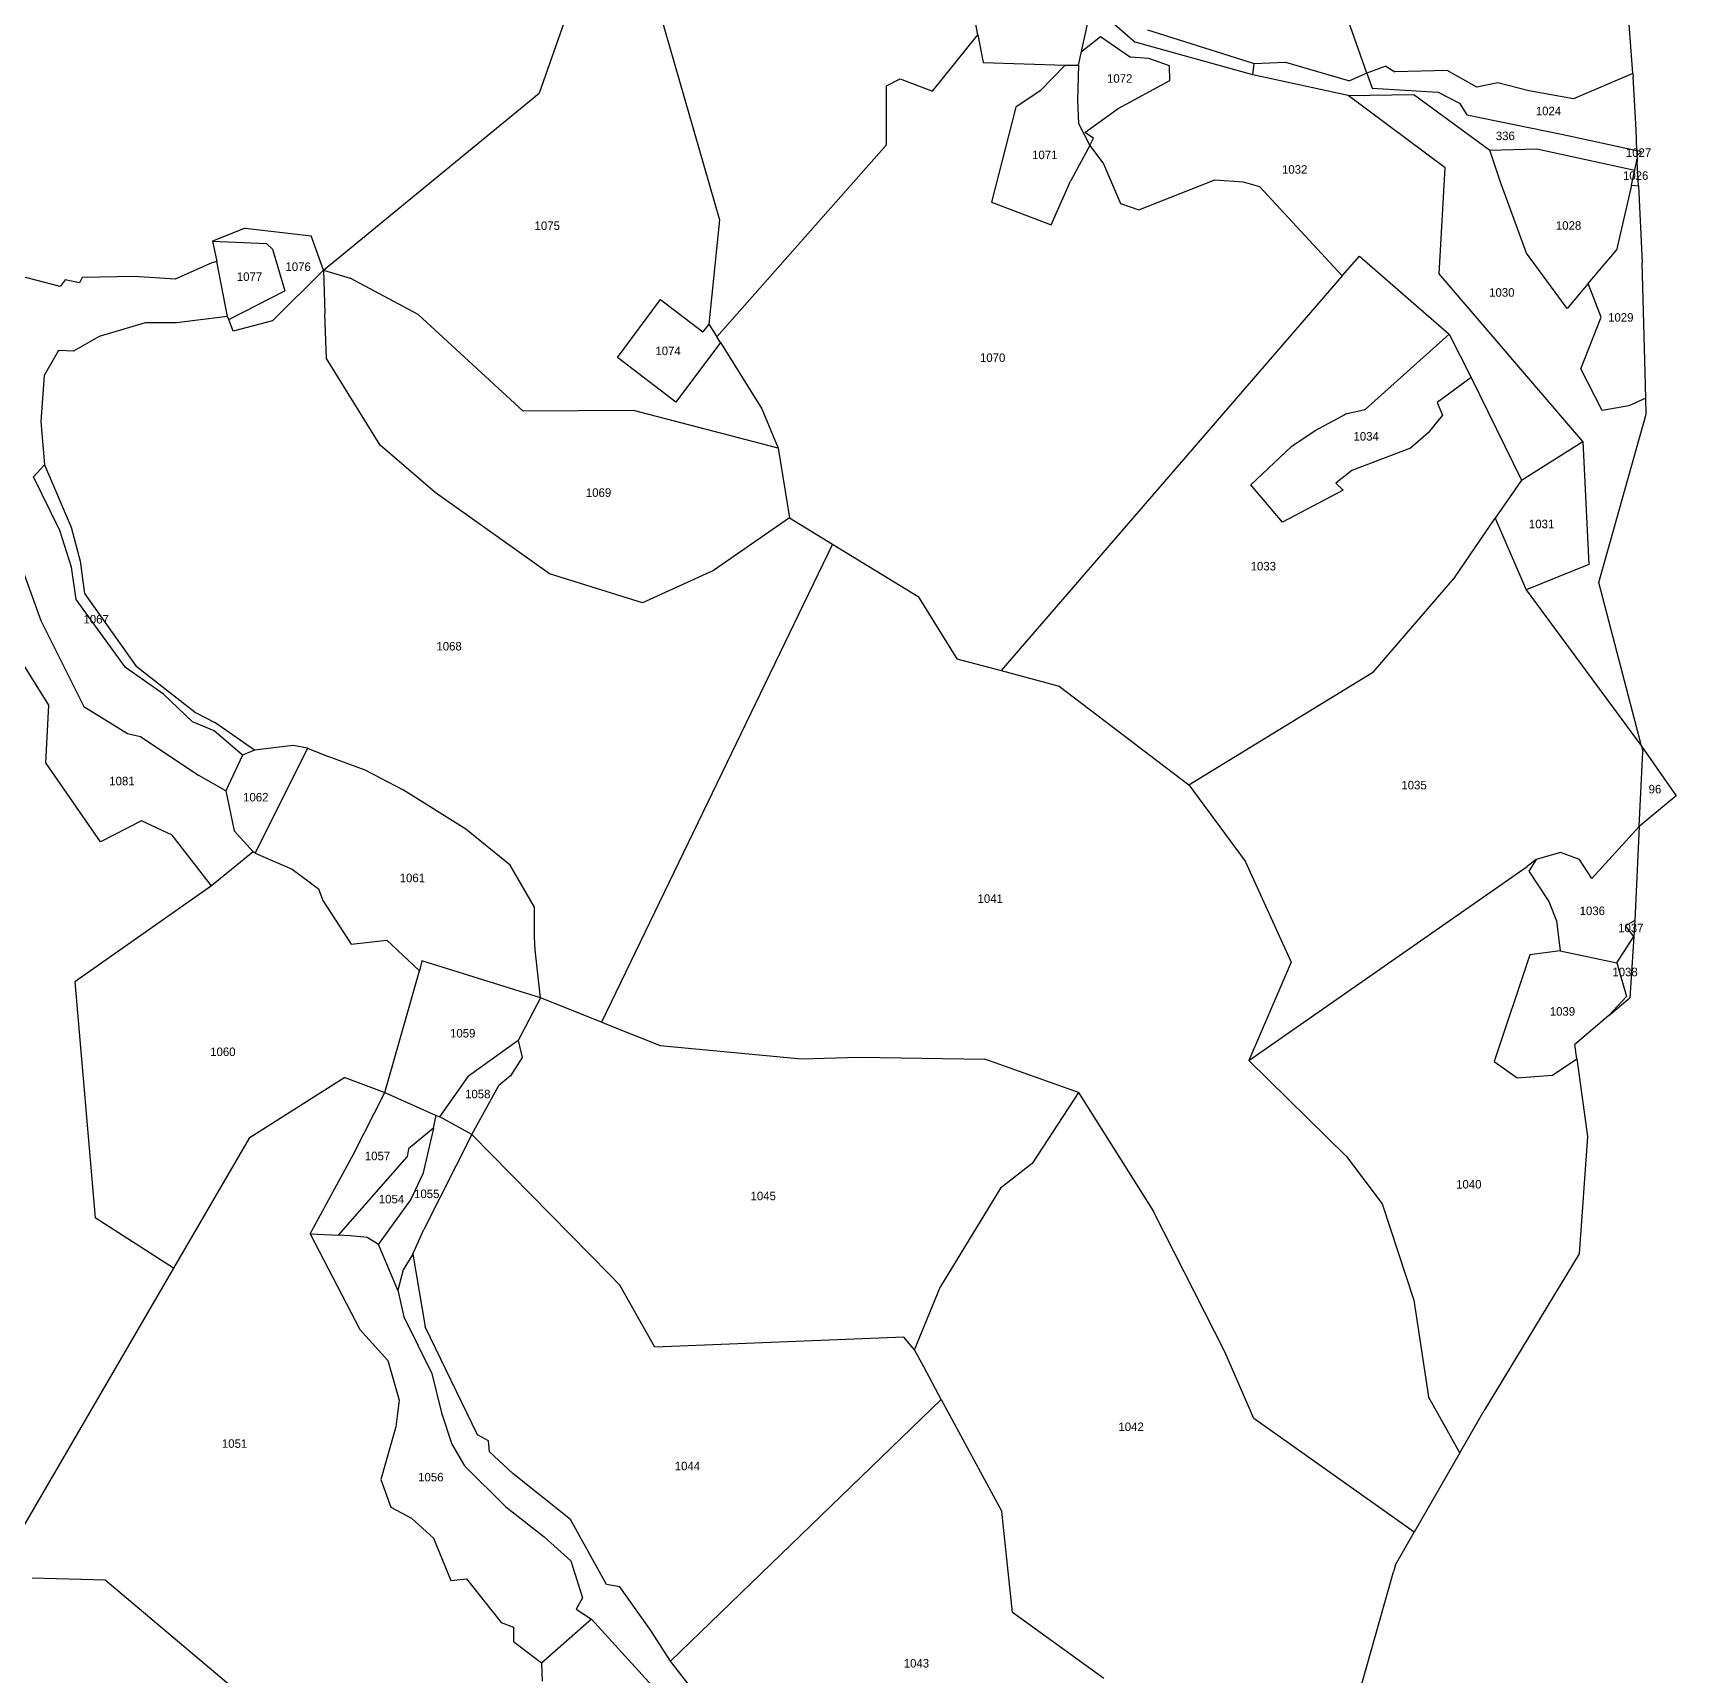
# Model space of a CAD drawing. Header units: metres. Extents: x 215851 to 218449, y 2702083 to 2704249.
# Drawn here: x 217388.8 to 217870.5, y 2702552.9 to 2703034.5 of the extents above; entities that cross this region are included whole.
import ezdxf
from ezdxf.enums import TextEntityAlignment as Align

# ---------------------------------------------------------------- set-up
doc = ezdxf.new("R2010")
doc.units = ezdxf.units.M

msp = doc.modelspace()

# ---------------------------------------------------------------- linework, layer by layer
at = {"layer": 'LIN'}
for p, q in [((217779.82, 2703022.65), (217758.17, 2703084.56)), ((217550.29, 2703054.25), (217537.24, 2703016.81)), ((217665.8, 2703033.92), (217662.91, 2703048.94)), ((217857.78, 2703022.53), (217855.63, 2703051.44)), ((217572.48, 2703040.63), (217590.06, 2702979.69)), ((217696.17, 2703029.02), (217699.21, 2703042.79)), ((217699.21, 2703042.79), (217711.9, 2703031.8)), ((217715.53, 2703035.36), (217746.8, 2703025.48)), ((217652.48, 2703017.41), (217665.8, 2703033.92)), ((217665.8, 2703033.92), (217667.37, 2703025.77)), ((217696.17, 2703029.02), (217701.75, 2703033.42)), ((217701.75, 2703033.42), (217710.53, 2703027.37)), ((217746.38, 2703022.13), (217711.9, 2703031.8)), ((217667.37, 2703025.77), (217691.42, 2703025.05)), ((217691.42, 2703025.05), (217684.07, 2703017.45)), ((217691.42, 2703025.05), (217695.34, 2703024.97)), ((217695.34, 2703024.97), (217695.04, 2703014.63)), ((217695.34, 2703024.97), (217696.17, 2703029.02)), ((217715.89, 2703026.95), (217710.53, 2703027.37)), ((217722, 2703024.81), (217715.89, 2703026.95)), ((217722.05, 2703020.49), (217722, 2703024.81)), ((217746.38, 2703022.13), (217746.8, 2703025.48)), ((217746.8, 2703025.48), (217756.01, 2703025.89)), ((217756.01, 2703025.89), (217774.77, 2703020.38)), ((217785.43, 2703024.72), (217779.82, 2703022.65)), ((217785.43, 2703024.72), (217788.06, 2703023.05)), ((217638.99, 2703018.96), (217643.01, 2703021.05)), ((217643.01, 2703021.05), (217652.48, 2703017.41)), ((217706.9, 2703012.34), (217722.05, 2703020.49)), ((217774.3, 2703016.16), (217746.38, 2703022.13)), ((217779.82, 2703022.65), (217774.77, 2703020.38)), ((217779.82, 2703022.65), (217781.36, 2703018.26)), ((217803.35, 2703023.45), (217788.06, 2703023.05)), ((217812.09, 2703018.59), (217803.35, 2703023.45)), ((217818.19, 2703019.87), (217812.09, 2703018.59)), ((217827.27, 2703017.44), (217818.19, 2703019.87)), ((217857.78, 2703022.53), (217840.45, 2703015.12)), ((217857.78, 2703022.53), (217857.85, 2703021.6)), ((217858.79, 2703006.03), (217857.85, 2703021.6)), ((217473.96, 2702964.9), (217537.24, 2703016.81)), ((217639.06, 2703001.61), (217638.99, 2703018.96)), ((217684.07, 2703017.45), (217676.95, 2703012.69)), ((217774.3, 2703016.16), (217793.61, 2703016.38)), ((217802.82, 2702994.93), (217774.3, 2703016.16)), ((217781.36, 2703018.26), (217800.7, 2703017.09)), ((217793.61, 2703016.38), (217815.88, 2703000.1)), ((217800.7, 2703017.09), (217806.95, 2703013.89)), ((217840.45, 2703015.12), (217827.27, 2703017.44)), ((217676.95, 2703012.69), (217669.78, 2702984.84)), ((217695.04, 2703014.63), (217695.28, 2703007.86)), ((217697.14, 2703005.3), (217706.9, 2703012.34)), ((217806.95, 2703013.89), (217809.17, 2703010.44)), ((217809.17, 2703010.44), (217836.93, 2703004.8)), ((217695.28, 2703007.86), (217698.57, 2703001.46)), ((217699.73, 2703003.57), (217697.14, 2703005.3)), ((217858.93, 2703000.01), (217858.79, 2703006.03)), ((217589.27, 2702945.36), (217639.06, 2703001.61)), ((217698.57, 2703001.46), (217692.93, 2702990.99)), ((217698.57, 2703001.46), (217699.73, 2703003.57)), ((217698.57, 2703001.46), (217702.6, 2702996.09)), ((217815.88, 2703000.1), (217829.7, 2703000.5)), ((217829.7, 2703000.5), (217858.36, 2702994.18)), ((217836.93, 2703004.8), (217858.93, 2703000.01)), ((217702.6, 2702996.09), (217707.56, 2702984.44)), ((217819.05, 2702990.72), (217815.88, 2703000.1)), ((217858.36, 2702994.18), (217859.06, 2702997.58)), ((217858.93, 2703000.01), (217860.34, 2702999.7)), ((217858.93, 2703000.01), (217859.01, 2702998.46)), ((217860.34, 2702999.7), (217859.01, 2702998.46)), ((217859.01, 2702998.46), (217859.06, 2702997.58)), ((217859.06, 2702997.58), (217859.11, 2702996.58)), ((217859.45, 2702989.66), (217859.11, 2702996.58)), ((217687.3, 2702978.24), (217692.93, 2702990.99)), ((217712.94, 2702982.56), (217735.28, 2702991.39)), ((217735.28, 2702991.39), (217743.55, 2702990.78)), ((217743.55, 2702990.78), (217748.39, 2702989.39)), ((217800.99, 2702963.78), (217802.82, 2702994.93)), ((217857.45, 2702989.78), (217858.36, 2702994.18)), ((217748.39, 2702989.39), (217772.59, 2702963.21)), ((217826.59, 2702969.87), (217819.05, 2702990.72)), ((217857.45, 2702989.78), (217853.03, 2702970.78)), ((217857.45, 2702989.78), (217859.45, 2702989.66)), ((217859.45, 2702989.66), (217860.58, 2702967.19)), ((217669.78, 2702984.84), (217687.3, 2702978.24)), ((217707.56, 2702984.44), (217712.94, 2702982.56)), ((217451.01, 2702977.2), (217441.39, 2702973.4)), ((217451.01, 2702977.2), (217470.4, 2702974.97)), ((217590.06, 2702979.69), (217586.95, 2702949.06)), ((217441.39, 2702973.4), (217457.26, 2702972.67)), ((217441.39, 2702973.4), (217442.68, 2702967.4)), ((217457.26, 2702972.67), (217459.01, 2702971.09)), ((217473.96, 2702964.9), (217470.4, 2702974.97)), ((217441.28, 2702967.09), (217430.5, 2702962.25)), ((217442.68, 2702967.4), (217441.28, 2702967.09)), ((217445.85, 2702951.29), (217442.68, 2702967.4)), ((217459.01, 2702971.09), (217462.67, 2702958.88)), ((217772.59, 2702963.21), (217777.63, 2702968.98)), ((217777.63, 2702968.98), (217803.94, 2702946.16)), ((217838.53, 2702953.67), (217826.59, 2702969.87)), ((217844.74, 2702960.99), (217853.03, 2702970.78)), ((217861.43, 2702934.81), (217860.58, 2702967.19)), ((217396.8, 2702960.08), (217376.6, 2702965.32)), ((217398.22, 2702962.07), (217396.8, 2702960.08)), ((217402.44, 2702961.18), (217398.22, 2702962.07)), ((217403.19, 2702962.79), (217402.44, 2702961.18)), ((217418.46, 2702963.08), (217403.19, 2702962.79)), ((217430.5, 2702962.25), (217418.46, 2702963.08)), ((217473.96, 2702964.9), (217459.03, 2702950)), ((217473.96, 2702964.9), (217474.33, 2702952.11)), ((217473.96, 2702964.9), (217481.75, 2702962.57)), ((217501.73, 2702951.92), (217481.75, 2702962.57)), ((217772.59, 2702963.21), (217672.61, 2702847.49)), ((217843.1, 2702914.62), (217800.99, 2702963.78)), ((217446.23, 2702950.41), (217462.67, 2702958.88)), ((217844.74, 2702960.99), (217838.53, 2702953.67)), ((217848.54, 2702951.14), (217844.74, 2702960.99)), ((217560.11, 2702939.27), (217572.79, 2702956.26)), ((217572.79, 2702956.26), (217585.15, 2702946.86)), ((217421.68, 2702949.5), (217408.16, 2702945.42)), ((217430.86, 2702949.5), (217421.68, 2702949.5)), ((217445.85, 2702951.29), (217430.86, 2702949.5)), ((217446.23, 2702950.41), (217445.85, 2702951.29)), ((217447.47, 2702947.01), (217446.23, 2702950.41)), ((217459.03, 2702950), (217447.47, 2702947.01)), ((217474.83, 2702938.98), (217474.33, 2702952.11)), ((217532.47, 2702923.56), (217501.73, 2702951.92)), ((217586.95, 2702949.06), (217585.15, 2702946.86)), ((217586.95, 2702949.06), (217589.27, 2702945.36)), ((217842.52, 2702935.97), (217848.54, 2702951.14)), ((217408.16, 2702945.42), (217400.67, 2702941.17)), ((217590.34, 2702943.65), (217577.3, 2702926.19)), ((217590.34, 2702943.65), (217589.27, 2702945.36)), ((217590.34, 2702943.65), (217602.48, 2702924.23)), ((217803.94, 2702946.16), (217779.29, 2702924.02)), ((217803.94, 2702946.16), (217810.38, 2702933.41)), ((217396.3, 2702941.32), (217392.1, 2702934.04)), ((217400.67, 2702941.17), (217396.3, 2702941.32)), ((217490.63, 2702913.62), (217474.83, 2702938.98)), ((217577.3, 2702926.19), (217560.11, 2702939.27)), ((217392.1, 2702934.04), (217391.06, 2702920.49)), ((217810.38, 2702933.41), (217800.45, 2702926.07)), ((217810.38, 2702933.41), (217825.16, 2702903.37)), ((217848.82, 2702923.74), (217842.52, 2702935.97)), ((217861.62, 2702927.38), (217861.43, 2702934.81)), ((217564.85, 2702923.75), (217532.47, 2702923.56)), ((217607.27, 2702912.73), (217564.85, 2702923.75)), ((217602.48, 2702924.23), (217607.27, 2702912.73)), ((217773.94, 2702922.88), (217779.29, 2702924.02)), ((217800.45, 2702926.07), (217802.02, 2702922.43)), ((217856.63, 2702925.12), (217848.82, 2702923.74)), ((217861.62, 2702927.38), (217856.63, 2702925.12)), ((217861.74, 2702922.65), (217861.62, 2702927.38)), ((217391.06, 2702920.49), (217392.16, 2702907.85)), ((217764.69, 2702917.91), (217773.94, 2702922.88)), ((217802.02, 2702922.43), (217797.83, 2702917.17)), ((217847.86, 2702873.29), (217861.74, 2702922.65)), ((217757.81, 2702913.29), (217764.69, 2702917.91)), ((217797.83, 2702917.17), (217792.65, 2702912.68)), ((217825.16, 2702903.37), (217843.1, 2702914.62)), ((217843.1, 2702914.62), (217844.86, 2702878.58)), ((217506.68, 2702899.66), (217490.63, 2702913.62)), ((217607.27, 2702912.73), (217610.56, 2702892.32)), ((217745.81, 2702901.98), (217757.81, 2702913.29)), ((217792.65, 2702912.68), (217775.44, 2702906.13)), ((217392.16, 2702907.85), (217388.96, 2702904.31)), ((217396.68, 2702888.59), (217388.96, 2702904.31)), ((217392.16, 2702907.85), (217399.97, 2702889.52)), ((217775.44, 2702906.13), (217770.7, 2702902.45)), ((217540.27, 2702875.81), (217506.68, 2702899.66)), ((217755.06, 2702890.98), (217745.81, 2702901.98)), ((217772.92, 2702900.42), (217755.06, 2702890.98)), ((217770.7, 2702902.45), (217772.92, 2702900.42)), ((217825.16, 2702903.37), (217817.47, 2702892.16)), ((217610.56, 2702892.32), (217588.3, 2702876.85)), ((217610.56, 2702892.32), (217623.21, 2702884.56)), ((217805.51, 2702874.73), (217817.47, 2702892.16)), ((217817.47, 2702892.16), (217826.52, 2702871.13)), ((217400.06, 2702877.85), (217396.68, 2702888.59)), ((217399.97, 2702889.52), (217402.62, 2702879.57)), ((217384.01, 2702881.96), (217391.14, 2702862.18)), ((217623.21, 2702884.56), (217555.49, 2702744.37)), ((217623.21, 2702884.56), (217648.27, 2702869.2)), ((217401.42, 2702868.31), (217400.06, 2702877.85)), ((217402.62, 2702879.57), (217403.95, 2702870.13)), ((217567.47, 2702867.4), (217540.27, 2702875.81)), ((217588.3, 2702876.85), (217567.47, 2702867.4)), ((217844.86, 2702878.58), (217826.52, 2702871.13)), ((217781.79, 2702847.14), (217805.51, 2702874.73)), ((217826.52, 2702871.13), (217860.3, 2702825.37)), ((217860.01, 2702826.48), (217847.86, 2702873.29)), ((217415.91, 2702848.41), (217401.42, 2702868.31)), ((217403.95, 2702870.13), (217418.98, 2702848.84)), ((217648.27, 2702869.2), (217659.65, 2702850.95)), ((217393.43, 2702837.31), (217377, 2702863.62)), ((217391.14, 2702862.18), (217403.68, 2702836.96)), ((217427.09, 2702840.53), (217415.91, 2702848.41)), ((217418.98, 2702848.84), (217436.43, 2702835.21)), ((217659.65, 2702850.95), (217672.61, 2702847.49)), ((217672.61, 2702847.49), (217689.65, 2702842.95)), ((217727.62, 2702814), (217781.79, 2702847.14)), ((217689.65, 2702842.95), (217727.62, 2702814)), ((217392.54, 2702820.42), (217393.43, 2702837.31)), ((217403.68, 2702836.96), (217416.51, 2702829)), ((217435.61, 2702832.46), (217427.09, 2702840.53)), ((217441.91, 2702829.8), (217435.61, 2702832.46)), ((217436.43, 2702835.21), (217442.15, 2702832.27)), ((217453.72, 2702824.11), (217442.15, 2702832.27)), ((217416.51, 2702829), (217420.32, 2702828.18)), ((217420.32, 2702828.18), (217437.45, 2702816.69)), ((217450.2, 2702822.64), (217441.91, 2702829.8)), ((217450.2, 2702822.64), (217445.38, 2702812.24)), ((217453.72, 2702824.11), (217450.2, 2702822.64)), ((217465.07, 2702825.52), (217453.72, 2702824.11)), ((217469.28, 2702824.77), (217453.89, 2702793.97)), ((217469.28, 2702824.77), (217465.07, 2702825.52)), ((217469.28, 2702824.77), (217475.33, 2702822.33)), ((217486.2, 2702818.29), (217475.33, 2702822.33)), ((217859.7, 2702801.77), (217860.74, 2702823.66)), ((217860.3, 2702825.37), (217860.01, 2702826.48)), ((217860.3, 2702825.37), (217870.49, 2702810.75)), ((217860.3, 2702825.37), (217860.74, 2702823.66)), ((217408.63, 2702797.24), (217392.54, 2702820.42)), ((217497.4, 2702812.45), (217486.2, 2702818.29)), ((217445.38, 2702812.24), (217437.45, 2702816.69)), ((217727.62, 2702814), (217744.17, 2702791.65)), ((217445.38, 2702812.24), (217447.83, 2702800.49)), ((217515.65, 2702800.98), (217497.4, 2702812.45)), ((217870.49, 2702810.75), (217859.7, 2702801.77)), ((217420.57, 2702803.44), (217408.63, 2702797.24)), ((217429.64, 2702799.26), (217420.57, 2702803.44)), ((217441.12, 2702784.33), (217429.64, 2702799.26)), ((217453.37, 2702794.34), (217447.83, 2702800.49)), ((217528.67, 2702790.45), (217515.65, 2702800.98)), ((217859.7, 2702801.77), (217845.82, 2702786.56)), ((217859.7, 2702801.77), (217858.39, 2702774.22)), ((217453.37, 2702794.34), (217441.12, 2702784.33)), ((217453.89, 2702793.97), (217453.37, 2702794.34)), ((217453.89, 2702793.97), (217464.78, 2702789.26)), ((217836.62, 2702794.12), (217829.46, 2702792.05)), ((217842.2, 2702792.11), (217836.62, 2702794.12)), ((217464.78, 2702789.26), (217472.46, 2702783.47)), ((217535.8, 2702778.12), (217528.67, 2702790.45)), ((217744.17, 2702791.65), (217757.61, 2702762.01)), ((217745.27, 2702733.17), (217826.87, 2702790)), ((217829.46, 2702792.05), (217826.87, 2702790)), ((217829.46, 2702792.05), (217827.29, 2702788.69)), ((217827.29, 2702788.69), (217833.14, 2702779.74)), ((217845.82, 2702786.56), (217842.2, 2702792.11)), ((217441.12, 2702784.33), (217401.09, 2702756.21)), ((217472.46, 2702783.47), (217473.73, 2702780.05)), ((217473.73, 2702780.05), (217482.09, 2702767.27)), ((217833.14, 2702779.74), (217835.46, 2702774.11)), ((217535.85, 2702769.31), (217535.8, 2702778.12)), ((217835.46, 2702774.11), (217836.54, 2702765.29)), ((217858.39, 2702774.22), (217855.61, 2702772.64)), ((217858.39, 2702774.22), (217858.08, 2702769.54)), ((217536, 2702765.59), (217535.85, 2702769.31)), ((217853.1, 2702761.79), (217858.08, 2702769.54)), ((217858.08, 2702769.54), (217855.61, 2702772.64)), ((217858.08, 2702769.54), (217856.89, 2702751.5)), ((217482.09, 2702767.27), (217492.5, 2702768.4)), ((217502.14, 2702759.49), (217492.5, 2702768.4)), ((217537.59, 2702751.51), (217536, 2702765.59)), ((217836.54, 2702765.29), (217827.58, 2702764.1)), ((217836.54, 2702765.29), (217853.1, 2702761.79)), ((217502.82, 2702762.41), (217502.14, 2702759.49)), ((217537.59, 2702751.51), (217502.82, 2702762.41)), ((217757.61, 2702762.01), (217745.27, 2702733.17)), ((217827.58, 2702764.1), (217817.18, 2702732.87)), ((217853.1, 2702761.79), (217855.94, 2702751.96)), ((217401.09, 2702756.21), (217407.03, 2702687)), ((217491.98, 2702723.82), (217502.14, 2702759.49)), ((217537.59, 2702751.51), (217531.07, 2702739.07)), ((217555.49, 2702744.37), (217537.59, 2702751.51)), ((217855.94, 2702751.96), (217850.77, 2702746.31)), ((217850.77, 2702746.31), (217856.89, 2702751.5)), ((217850.77, 2702746.31), (217840.82, 2702737.88)), ((217555.49, 2702744.37), (217572.7, 2702737.51)), ((217531.07, 2702739.07), (217516.47, 2702728.59)), ((217531.07, 2702739.07), (217532.23, 2702734.03)), ((217572.7, 2702737.51), (217614.1, 2702733.6)), ((217841.4, 2702733.64), (217840.82, 2702737.88)), ((217532.23, 2702734.03), (217528.77, 2702728.68)), ((217614.1, 2702733.6), (217630.99, 2702734.13)), ((217630.99, 2702734.13), (217667.88, 2702733.54)), ((217695.26, 2702723.73), (217667.88, 2702733.54)), ((217745.27, 2702733.17), (217773.82, 2702705.03)), ((217817.18, 2702732.87), (217823.86, 2702728.04)), ((217834.27, 2702728.86), (217841.4, 2702733.64)), ((217841.4, 2702733.64), (217844.52, 2702710.89)), ((217480.24, 2702728.2), (217452.18, 2702710.37)), ((217480.24, 2702728.2), (217491.98, 2702723.82)), ((217508.07, 2702716.66), (217516.47, 2702728.59)), ((217528.77, 2702728.68), (217525.36, 2702725.79)), ((217823.86, 2702728.04), (217834.27, 2702728.86)), ((217482.74, 2702705.74), (217491.98, 2702723.82)), ((217491.98, 2702723.82), (217506.95, 2702717.06)), ((217517.49, 2702711.5), (217525.36, 2702725.79)), ((217695.26, 2702723.73), (217681.72, 2702702.94)), ((217695.26, 2702723.73), (217717.25, 2702688.9)), ((217506.2, 2702713.35), (217506.95, 2702717.06)), ((217506.95, 2702717.06), (217508.07, 2702716.66)), ((217517.49, 2702711.5), (217508.07, 2702716.66)), ((217506.2, 2702713.35), (217498.93, 2702707.23)), ((217506.2, 2702713.35), (217503.05, 2702699.79)), ((217517.49, 2702711.5), (217503.34, 2702683.6)), ((217517.49, 2702711.5), (217557.84, 2702670.45)), ((217452.18, 2702710.37), (217430.02, 2702672.3)), ((217498.93, 2702707.23), (217498.48, 2702704.88)), ((217844.52, 2702710.89), (217842.02, 2702676.46)), ((217470.02, 2702682.36), (217482.74, 2702705.74)), ((217478.33, 2702681.9), (217498.48, 2702704.88)), ((217681.72, 2702702.94), (217672.42, 2702695.71)), ((217773.82, 2702705.03), (217784.3, 2702691.09)), ((217499.54, 2702692.35), (217503.05, 2702699.79)), ((217490.11, 2702679.23), (217499.54, 2702692.35)), ((217672.42, 2702695.71), (217654.88, 2702666.85)), ((217738.24, 2702647.77), (217717.25, 2702688.9)), ((217784.3, 2702691.09), (217793.56, 2702662.91)), ((217430.02, 2702672.3), (217407.03, 2702687)), ((217500.17, 2702676.42), (217503.34, 2702683.6)), ((217470.02, 2702682.36), (217484.59, 2702654.24)), ((217470.02, 2702682.36), (217478.33, 2702681.9)), ((217481.74, 2702681.71), (217478.33, 2702681.9)), ((217486.79, 2702681.24), (217481.74, 2702681.71)), ((217490.11, 2702679.23), (217486.79, 2702681.24)), ((217495.75, 2702665.81), (217490.11, 2702679.23)), ((217500.17, 2702676.42), (217497.29, 2702671.76)), ((217500.17, 2702676.42), (217503.81, 2702655.06)), ((217842.02, 2702676.46), (217814.19, 2702630.5)), ((217430.02, 2702672.3), (217377.35, 2702581.79)), ((217497.29, 2702671.76), (217495.75, 2702665.81)), ((217560.84, 2702667.32), (217557.84, 2702670.45)), ((217495.75, 2702665.81), (217497.55, 2702658.01)), ((217571.08, 2702649.11), (217560.84, 2702667.32)), ((217647.24, 2702648.35), (217654.88, 2702666.85)), ((217793.56, 2702662.91), (217797.92, 2702634.53)), ((217484.59, 2702654.24), (217492.85, 2702645.22)), ((217497.55, 2702658.01), (217505.77, 2702641.42)), ((217519.08, 2702623.41), (217503.81, 2702655.06)), ((217644.08, 2702652.01), (217571.08, 2702649.11)), ((217647.24, 2702648.35), (217644.08, 2702652.01)), ((217492.85, 2702645.22), (217496.14, 2702633.52)), ((217649.92, 2702643.33), (217647.24, 2702648.35)), ((217746.72, 2702628.17), (217738.24, 2702647.77)), ((217505.77, 2702641.42), (217508.58, 2702629.83)), ((217655.04, 2702633.75), (217649.92, 2702643.33)), ((217807.06, 2702618.08), (217797.92, 2702634.53)), ((217496.14, 2702633.52), (217495.17, 2702625.71)), ((217508.58, 2702629.83), (217511.62, 2702620.63)), ((217575.73, 2702557.01), (217655.04, 2702633.75)), ((217655.04, 2702633.75), (217672.86, 2702600.96)), ((217807.06, 2702618.08), (217814.19, 2702630.5)), ((217495.17, 2702625.71), (217490.8, 2702610.28)), ((217793.73, 2702594.84), (217746.72, 2702628.17)), ((217511.62, 2702620.63), (217515.3, 2702614.3)), ((217522.35, 2702621.64), (217519.08, 2702623.41)), ((217522.65, 2702618.38), (217522.35, 2702621.64)), ((217529.52, 2702612.07), (217522.65, 2702618.38)), ((217807.06, 2702618.08), (217793.73, 2702594.84)), ((217490.8, 2702610.28), (217493.71, 2702602.15)), ((217515.3, 2702614.3), (217527.38, 2702602.29)), ((217546.35, 2702598.55), (217529.52, 2702612.07)), ((217493.71, 2702602.15), (217499.76, 2702598.95)), ((217527.38, 2702602.29), (217538.67, 2702593.52)), ((217675.92, 2702571.33), (217672.86, 2702600.96)), ((217499.76, 2702598.95), (217506.17, 2702593.11)), ((217556.94, 2702579.53), (217546.35, 2702598.55)), ((217506.17, 2702593.11), (217511.27, 2702580.72)), ((217538.67, 2702593.52), (217546.43, 2702586.43)), ((217788.26, 2702585.31), (217793.73, 2702594.84)), ((217546.43, 2702586.43), (217549.91, 2702575.63)), ((217388.58, 2702581.47), (217409.97, 2702580.85)), ((217778.39, 2702550.43), (217787.68, 2702583.23)), ((217788.26, 2702585.31), (217787.68, 2702583.23)), ((217409.97, 2702580.85), (217461.04, 2702537.84)), ((217511.27, 2702580.72), (217515.93, 2702581.13)), ((217515.93, 2702581.13), (217526.04, 2702568.38)), ((217560.81, 2702578.81), (217556.94, 2702579.53)), ((217569.89, 2702566.02), (217560.81, 2702578.81)), ((217549.91, 2702575.63), (217548.05, 2702572.28)), ((217548.05, 2702572.28), (217552.53, 2702569.32)), ((217526.04, 2702568.38), (217529.68, 2702566.99)), ((217529.68, 2702566.99), (217529.7, 2702562.72)), ((217552.53, 2702569.32), (217537.86, 2702556.45)), ((217552.53, 2702569.32), (217570.3, 2702549.77)), ((217702.68, 2702551.91), (217675.92, 2702571.33)), ((217537.86, 2702556.45), (217529.7, 2702562.72)), ((217575.73, 2702557.01), (217569.89, 2702566.02)), ((217537.86, 2702556.45), (217538.08, 2702551.16)), ((217594.38, 2702533.07), (217575.73, 2702557.01))]:
    msp.add_line(p, q, dxfattribs=at)

# ---------------------------------------------------------------- texts
at = {"layer": 'PAR'}
for s, p in [('1072', (217707.37, 2703021.1)), ('1024', (217833.06, 2703011.58)), ('336', (217820.42, 2703004.28)), ('1027', (217859.48, 2702999.36)), ('1071', (217685.42, 2702998.7)), ('1032', (217758.67, 2702994.43)), ('1026', (217858.63, 2702992.63)), ('1075', (217539.57, 2702977.93)), ('1028', (217838.96, 2702978)), ('1076', (217466.54, 2702965.92)), ('1077', (217452.28, 2702963)), ('1030', (217819.39, 2702958.37)), ('1029', (217854.27, 2702951.05)), ('1074', (217574.98, 2702941.23)), ('1070', (217670.13, 2702939.24)), ('1034', (217779.62, 2702916.18)), ('1069', (217554.6, 2702899.68)), ('1031', (217831.06, 2702890.48)), ('1033', (217749.48, 2702878.1)), ('1067', (217407.33, 2702862.56)), ('1068', (217510.78, 2702854.64)), ('1081', (217414.89, 2702815.11)), ('1035', (217793.66, 2702813.91)), ('96', (217864.28, 2702812.73)), ('1062', (217454.12, 2702810.37)), ('1061', (217500.02, 2702786.7)), ('1041', (217669.43, 2702780.63)), ('1036', (217845.92, 2702777.05)), ('1037', (217857.2, 2702772.03)), ('1038', (217855.51, 2702759.12)), ('1039', (217837.17, 2702747.55)), ('1059', (217514.78, 2702741.16)), ('1060', (217444.47, 2702735.72)), ('1058', (217519.19, 2702723.32)), ('1057', (217489.8, 2702705.17)), ('1040', (217809.71, 2702696.87)), ('1054', (217493.91, 2702692.52)), ('1055', (217504.23, 2702694.06)), ('1045', (217602.88, 2702693.44)), ('1042', (217710.71, 2702625.76)), ('1051', (217447.91, 2702620.84)), ('1044', (217580.64, 2702614.24)), ('1056', (217505.43, 2702611)), ('1043', (217647.78, 2702556.42))]:
    msp.add_text(s, height=2.5, dxfattribs=at).set_placement(p, align=Align.MIDDLE)

doc.saveas('drawing.dxf')
